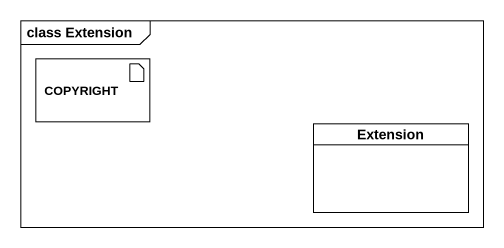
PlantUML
@startuml
mainframe class Extension
allowmixing
hide circle
hide empty members
artifact COPYRIGHT
class Extension
@enduml
